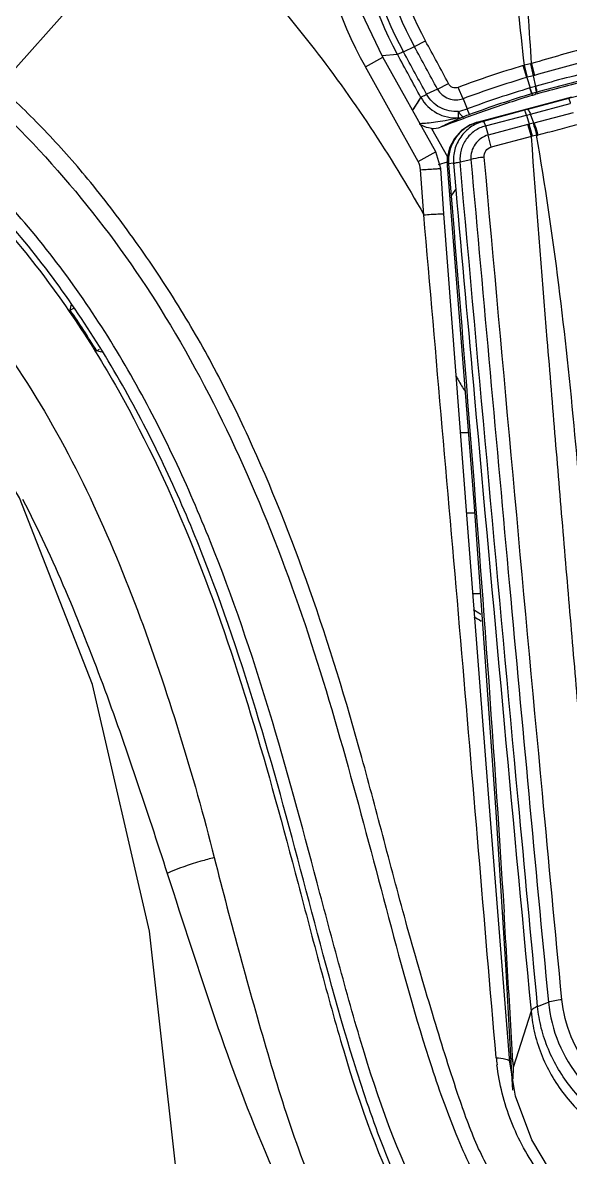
# Model space of a CAD drawing. Header units: inches. Extents: x -176 to 245, y -250 to 344.
# Drawn here: x -93.97 to -80.4, y -66.18 to -38.1 of the extents above; entities that cross this region are included whole.
import ezdxf

# ---------------------------------------------------------------- set-up
doc = ezdxf.new("R2010")
doc.units = ezdxf.units.IN
doc.header["$LTSCALE"] = 2.42
doc.header["$MEASUREMENT"] = 0
doc.layers.get('0').update_dxf_attribs({"linetype": 'CONTINUOUS'})

msp = doc.modelspace()

# ---------------------------------------------------------------- linework, layer by layer
at = {"color": 7, "linetype": 'Continuous'}
for p, q in [((-94.551, -39.671), (-90.304, -34.896)), ((-84.538, -38.818), (-84.267, -38.69)), ((-84.267, -38.69), (-83.994, -38.55)), ((-85.482, -39.193), (-85.046, -38.954)), ((-85.067, -38.909), (-84.69, -38.878)), ((-83.74, -41.296), (-85.046, -38.954)), ((-84.176, -41.531), (-85.482, -39.193)), ((-81.574, -39.159), (-81.543, -39.151)), ((-81.484, -39.451), (-81.574, -39.16)), ((-81.462, -39.446), (-81.543, -39.151)), ((-81.391, -39.117), (-81.324, -39.412)), ((-81.362, -39.11), (-81.288, -39.4)), ((-81.484, -39.451), (-81.4, -39.71)), ((-81.324, -39.412), (-81.269, -39.674)), ((-83.694, -39.741), (-83.966, -39.869)), ((-83.694, -39.741), (-83.42, -39.602)), ((-83.061, -39.979), (-83.185, -39.698)), ((-81.4, -39.71), (-81.405, -39.711)), ((-81.354, -39.854), (-81.405, -39.711)), ((-81.354, -39.854), (-81.344, -39.851)), ((-81.354, -39.854), (-81.342, -39.895)), ((-81.253, -39.67), (-81.269, -39.674)), ((-81.246, -39.823), (-81.237, -39.82)), ((-81.237, -39.82), (-81.225, -39.862)), ((-84.312, -40.269), (-84.233, -40.147)), ((-84.283, -40.225), (-84.105, -39.952)), ((-84.194, -40.087), (-84.105, -39.952)), ((-83.061, -39.978), (-82.961, -40.231)), ((-80.862, -40.071), (-82.691, -40.557)), ((-80.447, -39.975), (-81.462, -40.245)), ((-81.392, -40.359), (-80.404, -40.096)), ((-80.374, -39.941), (-80.862, -40.071)), ((-82.899, -40.371), (-82.961, -40.231)), ((-81.539, -40.266), (-82.567, -40.539)), ((-82.509, -40.653), (-81.489, -40.382)), ((-81.462, -40.245), (-81.539, -40.266)), ((-81.489, -40.382), (-81.392, -40.359)), ((-81.489, -40.382), (-81.42, -40.607)), ((-81.305, -40.582), (-81.392, -40.359)), ((-80.334, -40.325), (-81.305, -40.582)), ((-83.84, -40.713), (-83.449, -41.419)), ((-82.692, -40.557), (-82.697, -40.558)), ((-82.697, -40.558), (-82.691, -40.557)), ((-82.688, -40.556), (-82.568, -40.539)), ((-82.509, -40.653), (-82.439, -40.878)), ((-81.454, -40.617), (-82.439, -40.878)), ((-81.454, -40.617), (-81.42, -40.607)), ((-81.369, -40.911), (-81.454, -40.617)), ((-81.327, -40.587), (-81.42, -40.607)), ((-81.341, -40.904), (-81.42, -40.607)), ((-81.305, -40.582), (-81.327, -40.587)), ((-82.362, -41.174), (-82.439, -40.878)), ((-81.369, -40.911), (-82.362, -41.174)), ((-81.241, -40.885), (-81.341, -40.904)), ((-84.176, -41.531), (-83.805, -41.328)), ((-83.805, -41.328), (-83.74, -41.296)), ((-83.616, -41.71), (-83.74, -41.296)), ((-83.457, -41.552), (-83.678, -41.617)), ((-83.134, -41.542), (-82.867, -41.484)), ((-84.033, -42.853), (-84.115, -41.737)), ((-83.535, -42.828), (-83.616, -41.71)), ((-83.423, -41.593), (-83.422, -41.593)), ((-83.3, -41.576), (-83.422, -41.593)), ((-83.422, -41.593), (-83.356, -42.389)), ((-83.3, -41.577), (-83.242, -42.228)), ((-83.356, -42.389), (-83.242, -42.228)), ((-92.794, -45.216), (-92.768, -45.1)), ((-92.714, -45.169), (-92.794, -45.216)), ((-92.768, -45.1), (-92.757, -45.053)), ((-92.078, -46.184), (-92.139, -46.22)), ((-92.043, -46.245), (-92.139, -46.22)), ((-91.968, -46.263), (-92.043, -46.245)), ((-82.931, -48.251), (-83.121, -48.251)), ((-82.776, -50.237), (-82.97, -50.237)), ((-82.633, -52.237), (-82.814, -52.237)), ((-82.004, -61.404), (-82.087, -60.114)), ((-81.214, -62.445), (-80.946, -62.341)), ((-81.377, -62.566), (-81.823, -63.955)), ((-81.902, -63.825), (-81.902, -63.827)), ((-81.831, -64.521), (-81.868, -63.823)), ((-81.823, -63.955), (-81.832, -64.24)), ((-81.83, -63.821), (-81.823, -63.955))]:
    msp.add_line(p, q, dxfattribs=at)
for points in [[(-85.046, -38.954), (-85.576, -37.841), (-86.04, -36.37), (-86.243, -35.154)], [(-82.697, -40.558), (-82.882, -40.626), (-83.098, -40.767), (-83.275, -40.96), (-83.396, -41.191), (-83.455, -41.443), (-83.457, -41.634)], [(-89.477, -80.277), (-89.891, -69.042), (-90.832, -60.585), (-92.243, -54.476), (-94.055, -49.858), (-96.189, -46.361), (-98.6, -43.721), (-101.334, -41.721), (-102.424, -41.13)], [(-83.457, -41.634), (-82.796, -49.959), (-82.248, -57.638), (-82.09, -60.114)], [(-81.902, -63.826), (-82.386, -57.712), (-82.951, -50.49), (-83.535, -42.828)], [(-80.916, -66.479), (-81.356, -65.75), (-81.76, -64.67), (-81.902, -63.827)]]:
    msp.add_lwpolyline(points, dxfattribs=at)
for centre, radius, start, end in [((-76.434, -34.146), 10.361, 185.8675, 209.1532), ((-76.483, -34.434), 9.333, 185.139, 208.4288), ((-76.576, -34.484), 9.065, 185.0348, 208.5572), ((-76.59, -34.509), 8.742, 185.0303, 208.5767), ((-76.611, -34.525), 8.408, 184.9995, 208.6026), ((-358.243, -188.715), 312.362, 28.48478, 28.70436), ((-384.597, -203.174), 342.729, 28.50716, 28.70697), ((-73.486, -64.671), 26.747, 103.8606, 107.1255), ((-363.157, -191.088), 317.352, 28.4405, 28.6612), ((-351.081, -184.665), 303.836, 28.46103, 28.6867), ((-73.341, -66.188), 27.941, 103.4106, 106.5231), ((-73.942, -64.674), 26.632, 106.6516, 110.3063), ((-75.13, -67.671), 29.232, 102.3675, 102.673), ((-80.848, -41.19), 2.143, 103.887, 104.6702), ((-73.122, -67.9), 29.378, 103.0544, 106.068), ((-73.984, -64.511), 26.158, 106.6615, 110.3058), ((-81.966, -37.447), 2.061, 283.5254, 284.137), ((-77.278, -56.023), 17.097, 103.6903, 104.1666), ((-80.957, -40.513), 1.16, 106.5614, 108.4439), ((-73.106, -68.556), 29.864, 102.7968, 105.7994), ((-73.261, -67.877), 29.126, 102.7966, 105.8707), ((-73.785, -65.19), 26.08, 100.0728, 104.8), ((-74.073, -64.226), 25.587, 106.65, 110.3241), ((-74.035, -64.3), 25.518, 106.6666, 110.3356), ((-78.082, -51.74), 12.48, 104.7932, 105.42), ((-78.991, -47.744), 8.236, 105.8832, 106.5982), ((-78.626, -48.996), 9.497, 105.8875, 106.617), ((-72.78, -67.887), 29.318, 110.1911, 110.4957), ((-84.321, -36.733), 3.869, 272.57, 272.8334), ((-83.815, -40.158), 0.552, 232.9795, 236.3912), ((-82.441, -41.491), 0.967, 104.9594, 105.3539), ((-82.753, -40.099), 0.463, 277.7729, 277.975), ((-81.142, -41.86), 0.976, 101.7603, 103.4433), ((-81.952, -37.524), 3.435, 281.9478, 282.4762), ((-113.709, -59.578), 25.372, 31.7698, 34.4768), ((-72.913, -35.982), 19.361, 239.2512, 239.9126), ((-71.162, -33.151), 22.833, 239.3756, 239.9051), ((-617.564, -93.265), 536.543, 3.40452, 3.54257), ((-499.518, -86.196), 418.249, 3.06621, 3.39816), ((-578.617, -90.951), 497.528, 3.1259, 3.40496), ((-76.532, -63.192), 5.731, 185.2456, 186.9718), ((-77.285, -53.522), 11.193, 245.7126, 245.9157)]:
    msp.add_arc(centre, radius, start, end, dxfattribs=at)
for points, knots in [([(-81.543, -39.151), (-81.642, -38.23), (-81.887, -35.928), (-82.256, -32.244), (-82.527, -29.481), (-82.66, -28.099)], [0, 0, 0, 0, 0.250159, 0.625172, 1, 1, 1, 1]), ([(-81.363, -39.11), (-81.417, -38.296), (-81.646, -35.035), (-81.906, -31.776), (-82.101, -29.331)], [0, 0, 0, 0, 0.24964, 1, 1, 1, 1]), ([(-90.304, -34.896), (-89.048, -36.031), (-86.738, -38.537), (-84.866, -41.377), (-84.033, -42.853)], [0, 0, 0, 0, 0.499975, 1, 1, 1, 1]), ([(-83.888, -67.616), (-84.586, -66.354), (-85.331, -64.292), (-86.113, -61.501), (-86.867, -58.668), (-87.819, -55.113), (-89.246, -50.915), (-90.812, -47.55), (-92.37, -45.025), (-94.157, -42.653), (-96.801, -40.02), (-99.324, -38.412), (-100.65, -37.751)], [0, 0, 0, 0, 0.122496, 0.184302, 0.246406, 0.371279, 0.496707, 0.622424, 0.685371, 0.748353, 0.874195, 1, 1, 1, 1]), ([(-100.847, -38.158), (-99.547, -38.809), (-97.074, -40.392), (-93.959, -43.493), (-91.509, -47.13), (-89.665, -51.091), (-88.276, -55.215), (-87.333, -58.7), (-86.602, -61.481), (-85.851, -64.226), (-85.138, -66.25), (-84.499, -67.515)], [0, 0, 0, 0, 0.125885, 0.251756, 0.377584, 0.503294, 0.628698, 0.753544, 0.815641, 0.877447, 1, 1, 1, 1]), ([(-84.181, -67.792), (-84.524, -67.161), (-85.106, -65.84), (-86.025, -63.097), (-86.943, -59.576), (-88.079, -55.339), (-89.474, -51.153), (-91.333, -47.13), (-93.805, -43.433), (-96.956, -40.283), (-99.464, -38.678), (-100.783, -38.018)], [0, 0, 0, 0, 0.061235, 0.122736, 0.246625, 0.371472, 0.496877, 0.622566, 0.748367, 0.874179, 1, 1, 1, 1]), ([(-103.842, -38.881), (-102.825, -39.234), (-100.859, -40.144), (-98.173, -41.962), (-95.84, -44.219), (-93.906, -46.817), (-92.335, -49.644), (-91.097, -52.622), (-90.07, -55.668), (-89.487, -57.727), (-89.227, -58.762)], [0, 0, 0, 0, 0.12523, 0.250555, 0.375748, 0.501033, 0.626168, 0.751087, 0.875802, 1, 1, 1, 1]), ([(-84.538, -38.818), (-84.571, -38.833), (-84.614, -38.853), (-84.665, -38.871), (-84.683, -38.877), (-84.69, -38.877)], [0, 0, 0, 0, 0.653613, 0.868369, 1, 1, 1, 1]), ([(-82.074, -67.096), (-82.288, -66.727), (-82.716, -65.964), (-83.243, -64.497), (-83.815, -62.663), (-84.437, -60.536), (-85.011, -58.37), (-85.751, -55.562), (-86.778, -52.196), (-88.049, -48.99), (-89.207, -46.639), (-90.161, -44.986), (-91.213, -43.428), (-92.298, -42.007), (-93.404, -40.757), (-94.168, -40.022), (-94.551, -39.671)], [0, 0, 0, 0, 0.041898, 0.085679, 0.15279, 0.230771, 0.303378, 0.372932, 0.516032, 0.648899, 0.711283, 0.773365, 0.836271, 0.895917, 0.948918, 1, 1, 1, 1]), ([(-84.106, -39.951), (-84.107, -39.944), (-84.086, -39.93), (-84.058, -39.917), (-84.015, -39.894), (-83.984, -39.878), (-83.966, -39.869)], [0, 0, 0, 0, 0.134155, 0.346511, 0.637635, 1, 1, 1, 1]), ([(-83.173, -40.296), (-83.329, -40.308), (-83.654, -40.24), (-83.89, -40.005), (-83.965, -39.869)], [0, 0, 0, 0, 0.499805, 1, 1, 1, 1]), ([(-83.694, -39.741), (-83.664, -39.794), (-83.583, -39.888), (-83.423, -39.982), (-83.241, -40.019), (-83.118, -39.999), (-83.061, -39.979)], [0, 0, 0, 0, 0.24984, 0.499925, 0.750021, 1, 1, 1, 1]), ([(-83.185, -39.698), (-83.227, -39.715), (-83.33, -39.719), (-83.401, -39.644), (-83.42, -39.602)], [0, 0, 0, 0, 0.500229, 1, 1, 1, 1]), ([(-81.344, -39.851), (-81.345, -39.851), (-81.348, -39.847), (-81.352, -39.841), (-81.357, -39.829), (-81.367, -39.805), (-81.382, -39.764), (-81.394, -39.729), (-81.4, -39.71)], [0, 0, 0, 0, 0.024147, 0.077493, 0.161159, 0.275259, 0.5902, 1, 1, 1, 1]), ([(-81.246, -39.823), (-81.244, -39.822), (-81.243, -39.817), (-81.243, -39.804), (-81.247, -39.775), (-81.256, -39.73), (-81.264, -39.694), (-81.269, -39.674)], [0, 0, 0, 0, 0.027658, 0.082483, 0.27946, 0.589113, 1, 1, 1, 1]), ([(-81.237, -39.82), (-81.233, -39.818), (-81.233, -39.8), (-81.235, -39.773), (-81.242, -39.725), (-81.249, -39.69), (-81.253, -39.67)], [0, 0, 0, 0, 0.086058, 0.283441, 0.591728, 1, 1, 1, 1]), ([(-94.837, -39.981), (-93.074, -41.61), (-90.73, -44.562), (-88.442, -49.049), (-87.01, -52.725), (-85.896, -56.488), (-84.913, -60.246), (-84.077, -63.337), (-83.238, -65.681), (-82.722, -66.77), (-82.428, -67.267)], [0, 0, 0, 0, 0.237311, 0.366134, 0.497373, 0.626601, 0.753959, 0.881429, 0.942873, 1, 1, 1, 1]), ([(-84.106, -39.951), (-84.016, -40.111), (-83.738, -40.381), (-83.358, -40.464), (-83.176, -40.45)], [0, 0, 0, 0, 0.500336, 1, 1, 1, 1]), ([(-81.342, -39.895), (-81.727, -40.01), (-82.491, -40.261), (-83.244, -40.543), (-83.62, -40.683)], [0, 0, 0, 0, 0.499983, 1, 1, 1, 1]), ([(-80.447, -39.975), (-80.446, -39.975), (-80.444, -39.979), (-80.441, -39.984), (-80.437, -39.994), (-80.43, -40.015), (-80.418, -40.049), (-80.409, -40.079), (-80.404, -40.096)], [0, 0, 0, 0, 0.02333, 0.075919, 0.158838, 0.272214, 0.586534, 1, 1, 1, 1]), ([(-83.045, -40.425), (-83.109, -40.452), (-83.302, -40.535), (-83.493, -40.622), (-83.621, -40.683)], [0, 0, 0, 0, 0.326857, 1, 1, 1, 1]), ([(-83.176, -40.45), (-83.174, -40.444), (-83.173, -40.426), (-83.171, -40.375), (-83.172, -40.33), (-83.173, -40.296)], [0, 0, 0, 0, 0.124058, 0.337217, 1, 1, 1, 1]), ([(-83.173, -40.296), (-83.152, -40.332), (-83.121, -40.378), (-83.075, -40.421), (-83.053, -40.428), (-83.045, -40.425)], [0, 0, 0, 0, 0.667025, 0.87233, 1, 1, 1, 1]), ([(-81.489, -40.382), (-81.495, -40.366), (-81.505, -40.337), (-81.519, -40.301), (-81.529, -40.278), (-81.535, -40.269), (-81.537, -40.266), (-81.539, -40.266)], [0, 0, 0, 0, 0.410115, 0.72219, 0.918455, 0.972561, 1, 1, 1, 1]), ([(-81.462, -40.245), (-81.458, -40.245), (-81.445, -40.255), (-81.431, -40.277), (-81.412, -40.313), (-81.399, -40.342), (-81.392, -40.359)], [0, 0, 0, 0, 0.102211, 0.300974, 0.60515, 1, 1, 1, 1]), ([(-83.176, -40.45), (-83.236, -40.466), (-83.345, -40.493), (-83.536, -40.528), (-83.733, -40.562), (-83.942, -40.585), (-84.07, -40.595), (-84.13, -40.598)], [0, 0, 0, 0, 0.192829, 0.347969, 0.601458, 0.814974, 1, 1, 1, 1]), ([(-83.84, -40.713), (-83.866, -40.711), (-83.964, -40.697), (-84.059, -40.658), (-84.121, -40.617)], [0, 0, 0, 0, 0.259364, 1, 1, 1, 1]), ([(-82.697, -40.559), (-82.803, -40.588), (-83.014, -40.686), (-83.263, -40.933), (-83.411, -41.252), (-83.433, -41.484), (-83.425, -41.594)], [0, 0, 0, 0, 0.241939, 0.499262, 0.757043, 1, 1, 1, 1]), ([(-82.688, -40.557), (-82.795, -40.585), (-83.006, -40.682), (-83.258, -40.929), (-83.408, -41.249), (-83.43, -41.482), (-83.422, -41.593)], [0, 0, 0, 0, 0.241581, 0.498858, 0.756819, 1, 1, 1, 1]), ([(-82.567, -40.539), (-82.677, -40.569), (-82.889, -40.668), (-83.134, -40.916), (-83.285, -41.231), (-83.308, -41.464), (-83.3, -41.578)], [0, 0, 0, 0, 0.249665, 0.49945, 0.749567, 1, 1, 1, 1]), ([(-82.509, -40.653), (-82.603, -40.678), (-82.786, -40.762), (-82.998, -40.973), (-83.125, -41.245), (-83.143, -41.444), (-83.134, -41.542)], [0, 0, 0, 0, 0.250266, 0.500102, 0.749936, 1, 1, 1, 1]), ([(-82.567, -40.539), (-82.554, -40.536), (-82.53, -40.593), (-82.519, -40.624), (-82.509, -40.653)], [0, 0, 0, 0, 0.293979, 1, 1, 1, 1]), ([(-81.327, -40.587), (-81.32, -40.607), (-81.285, -40.704), (-81.255, -40.804), (-81.241, -40.885)], [0, 0, 0, 0, 0.210846, 1, 1, 1, 1]), ([(-81.305, -40.582), (-81.297, -40.602), (-81.261, -40.7), (-81.231, -40.799), (-81.21, -40.878)], [0, 0, 0, 0, 0.210976, 1, 1, 1, 1]), ([(-80.249, -40.625), (-80.409, -40.667), (-80.728, -40.754), (-81.048, -40.842), (-81.21, -40.878)], [0, 0, 0, 0, 0.498908, 1, 1, 1, 1]), ([(-82.439, -40.878), (-82.503, -40.895), (-82.627, -40.953), (-82.771, -41.098), (-82.859, -41.282), (-82.872, -41.417), (-82.867, -41.484)], [0, 0, 0, 0, 0.250588, 0.500681, 0.750302, 1, 1, 1, 1]), ([(-79.726, -60.573), (-79.87, -58.95), (-80.082, -56.521), (-80.362, -53.282), (-80.568, -50.85), (-80.774, -48.4), (-81.044, -45.086), (-81.24, -42.586), (-81.369, -40.911)], [0, 0, 0, 0, 0.247741, 0.370684, 0.494392, 0.61874, 0.744526, 1, 1, 1, 1]), ([(-79.321, -60.555), (-79.472, -58.937), (-79.689, -56.09), (-79.976, -52.002), (-80.374, -47.054), (-80.81, -43.339), (-81.241, -40.885)], [0, 0, 0, 0, 0.246668, 0.433109, 0.6219, 1, 1, 1, 1]), ([(-82.536, -41.425), (-82.543, -41.371), (-82.515, -41.254), (-82.415, -41.187), (-82.362, -41.174)], [0, 0, 0, 0, 0.498473, 1, 1, 1, 1]), ([(-83.3, -41.578), (-83.297, -41.584), (-83.28, -41.576), (-83.264, -41.572), (-83.235, -41.563), (-83.193, -41.553), (-83.155, -41.546), (-83.134, -41.542)], [0, 0, 0, 0, 0.113898, 0.208933, 0.326617, 0.625304, 1, 1, 1, 1]), ([(-81.214, -62.445), (-81.376, -60.739), (-82.031, -53.772), (-82.665, -46.804), (-83.135, -41.542)], [0, 0, 0, 0, 0.245007, 1, 1, 1, 1]), ([(-82.536, -41.425), (-82.566, -41.428), (-82.677, -41.443), (-82.788, -41.463), (-82.867, -41.484)], [0, 0, 0, 0, 0.270126, 1, 1, 1, 1]), ([(-82.867, -41.484), (-82.551, -45.001), (-81.922, -51.954), (-81.276, -58.906), (-80.946, -62.341)], [0, 0, 0, 0, 0.505713, 1, 1, 1, 1]), ([(-80.614, -62.271), (-80.776, -60.569), (-81.432, -53.622), (-82.064, -46.673), (-82.536, -41.425)], [0, 0, 0, 0, 0.244874, 1, 1, 1, 1]), ([(-84.115, -41.737), (-84.055, -41.733), (-83.965, -41.727), (-83.849, -41.719), (-83.771, -41.714), (-83.708, -41.712), (-83.657, -41.707), (-83.635, -41.712), (-83.617, -41.707), (-83.616, -41.71)], [0, 0, 0, 0, 0.361129, 0.538843, 0.699481, 0.830997, 0.926408, 0.98232, 1, 1, 1, 1]), ([(-83.425, -41.594), (-83.434, -41.596), (-83.453, -41.605), (-83.457, -41.625), (-83.457, -41.634)], [0, 0, 0, 0, 0.529512, 1, 1, 1, 1]), ([(-83.425, -41.594), (-83.424, -41.594), (-83.424, -41.594), (-83.423, -41.593), (-83.423, -41.593)], [0, 0, 0, 0, 0.496511, 1, 1, 1, 1]), ([(-83.357, -42.389), (-83.229, -43.951), (-82.752, -49.855), (-82.316, -55.763), (-82.046, -60.112)], [0, 0, 0, 0, 0.264522, 1, 1, 1, 1]), ([(-83.242, -42.228), (-83.087, -43.95), (-82.478, -50.73), (-81.856, -57.51), (-81.377, -62.566)], [0, 0, 0, 0, 0.253966, 1, 1, 1, 1]), ([(-84.033, -42.853), (-83.974, -42.848), (-83.884, -42.842), (-83.768, -42.835), (-83.689, -42.83), (-83.626, -42.829), (-83.576, -42.824), (-83.554, -42.829), (-83.535, -42.825), (-83.535, -42.828)], [0, 0, 0, 0, 0.361042, 0.538704, 0.699299, 0.830788, 0.926197, 0.982149, 1, 1, 1, 1]), ([(-82.239, -63.716), (-82.391, -62.01), (-82.679, -58.567), (-83.265, -51.612), (-83.732, -46.365), (-84.033, -42.853)], [0, 0, 0, 0, 0.245298, 0.494985, 1, 1, 1, 1]), ([(-83.229, -46.853), (-83.213, -46.883), (-83.144, -47.008), (-83.07, -47.129), (-83.013, -47.221)], [0, 0, 0, 0, 0.242699, 1, 1, 1, 1]), ([(-93.973, -49.893), (-93.21, -51.371), (-91.936, -54.44), (-90.898, -57.585), (-90.392, -59.155)], [0, 0, 0, 0, 0.502084, 1, 1, 1, 1]), ([(-90.392, -59.155), (-90.002, -60.354), (-89.238, -62.747), (-87.946, -66.273), (-86.533, -69.074), (-85.009, -71.057), (-83.168, -72.784), (-80.317, -74.326), (-77.146, -74.942), (-74.571, -75.094), (-71.986, -75.073), (-68.775, -74.712), (-65.16, -73.31), (-62.259, -70.789), (-60.311, -67.554), (-58.91, -64.075), (-57.727, -60.493), (-56.186, -55.658), (-54.847, -52.057), (-53.667, -49.791)], [0, 0, 0, 0, 0.062311, 0.124161, 0.185611, 0.216375, 0.247315, 0.309858, 0.373427, 0.405386, 0.437377, 0.50115, 0.56412, 0.625917, 0.687314, 0.748992, 0.811137, 0.873719, 1, 1, 1, 1]), ([(-89.227, -58.762), (-89.338, -58.791), (-89.732, -58.902), (-90.124, -59.03), (-90.392, -59.155)], [0, 0, 0, 0, 0.278848, 1, 1, 1, 1]), ([(-89.227, -58.762), (-89.021, -59.576), (-88.59, -61.195), (-87.694, -64.396), (-86.913, -66.777), (-86.173, -68.254)], [0, 0, 0, 0, 0.252342, 0.503378, 1, 1, 1, 1]), ([(-80.946, -62.341), (-80.896, -62.322), (-80.786, -62.292), (-80.674, -62.276), (-80.614, -62.271)], [0, 0, 0, 0, 0.472233, 1, 1, 1, 1]), ([(-80.946, -62.341), (-80.913, -62.686), (-80.74, -63.373), (-80.188, -64.285), (-79.396, -65.017), (-78.754, -65.354), (-78.415, -65.48)], [0, 0, 0, 0, 0.245439, 0.492932, 0.744234, 1, 1, 1, 1]), ([(-78.29, -65.147), (-78.601, -65.031), (-79.191, -64.723), (-79.918, -64.052), (-80.424, -63.217), (-80.584, -62.587), (-80.614, -62.271)], [0, 0, 0, 0, 0.255911, 0.507313, 0.754692, 1, 1, 1, 1]), ([(-81.214, -62.445), (-81.253, -62.46), (-81.314, -62.489), (-81.369, -62.54), (-81.377, -62.566)], [0, 0, 0, 0, 0.602012, 1, 1, 1, 1]), ([(-81.377, -62.566), (-81.359, -62.756), (-81.295, -63.136), (-81.114, -63.687), (-80.852, -64.211), (-80.403, -64.861), (-79.814, -65.411), (-79.133, -65.83), (-78.767, -65.995), (-78.579, -66.065)], [0, 0, 0, 0, 0.121642, 0.243786, 0.367765, 0.49264, 0.745293, 0.87258, 1, 1, 1, 1]), ([(-78.517, -65.803), (-78.873, -65.67), (-79.387, -65.397), (-79.98, -64.91), (-80.375, -64.487), (-80.704, -64.016), (-80.96, -63.512), (-81.135, -62.986), (-81.197, -62.625), (-81.214, -62.445)], [0, 0, 0, 0, 0.251477, 0.379328, 0.507302, 0.634007, 0.758477, 0.880151, 1, 1, 1, 1]), ([(-82.24, -63.717), (-82.16, -63.719), (-82.052, -63.727), (-81.908, -63.784), (-81.902, -63.825)], [0, 0, 0, 0, 0.657466, 1, 1, 1, 1]), ([(-81.175, -66.564), (-81.457, -66.169), (-81.924, -65.311), (-82.163, -64.364), (-82.221, -63.888)], [0, 0, 0, 0, 0.502303, 1, 1, 1, 1])]:
    msp.add_open_spline(points, degree=3, knots=knots, dxfattribs=at)
for points in [[(-83.176, -40.45), (-83.132, -40.449), (-83.087, -40.44), (-83.045, -40.425)], [(-83.173, -40.296), (-83.101, -40.278), (-83.03, -40.256), (-82.961, -40.231)], [(-83.84, -40.713), (-83.766, -40.719), (-83.69, -40.709), (-83.62, -40.683)], [(-84.115, -41.737), (-84.12, -41.666), (-84.142, -41.594), (-84.176, -41.531)]]:
    msp.add_open_spline(points, degree=3, dxfattribs=at)

doc.saveas('drawing.dxf')
